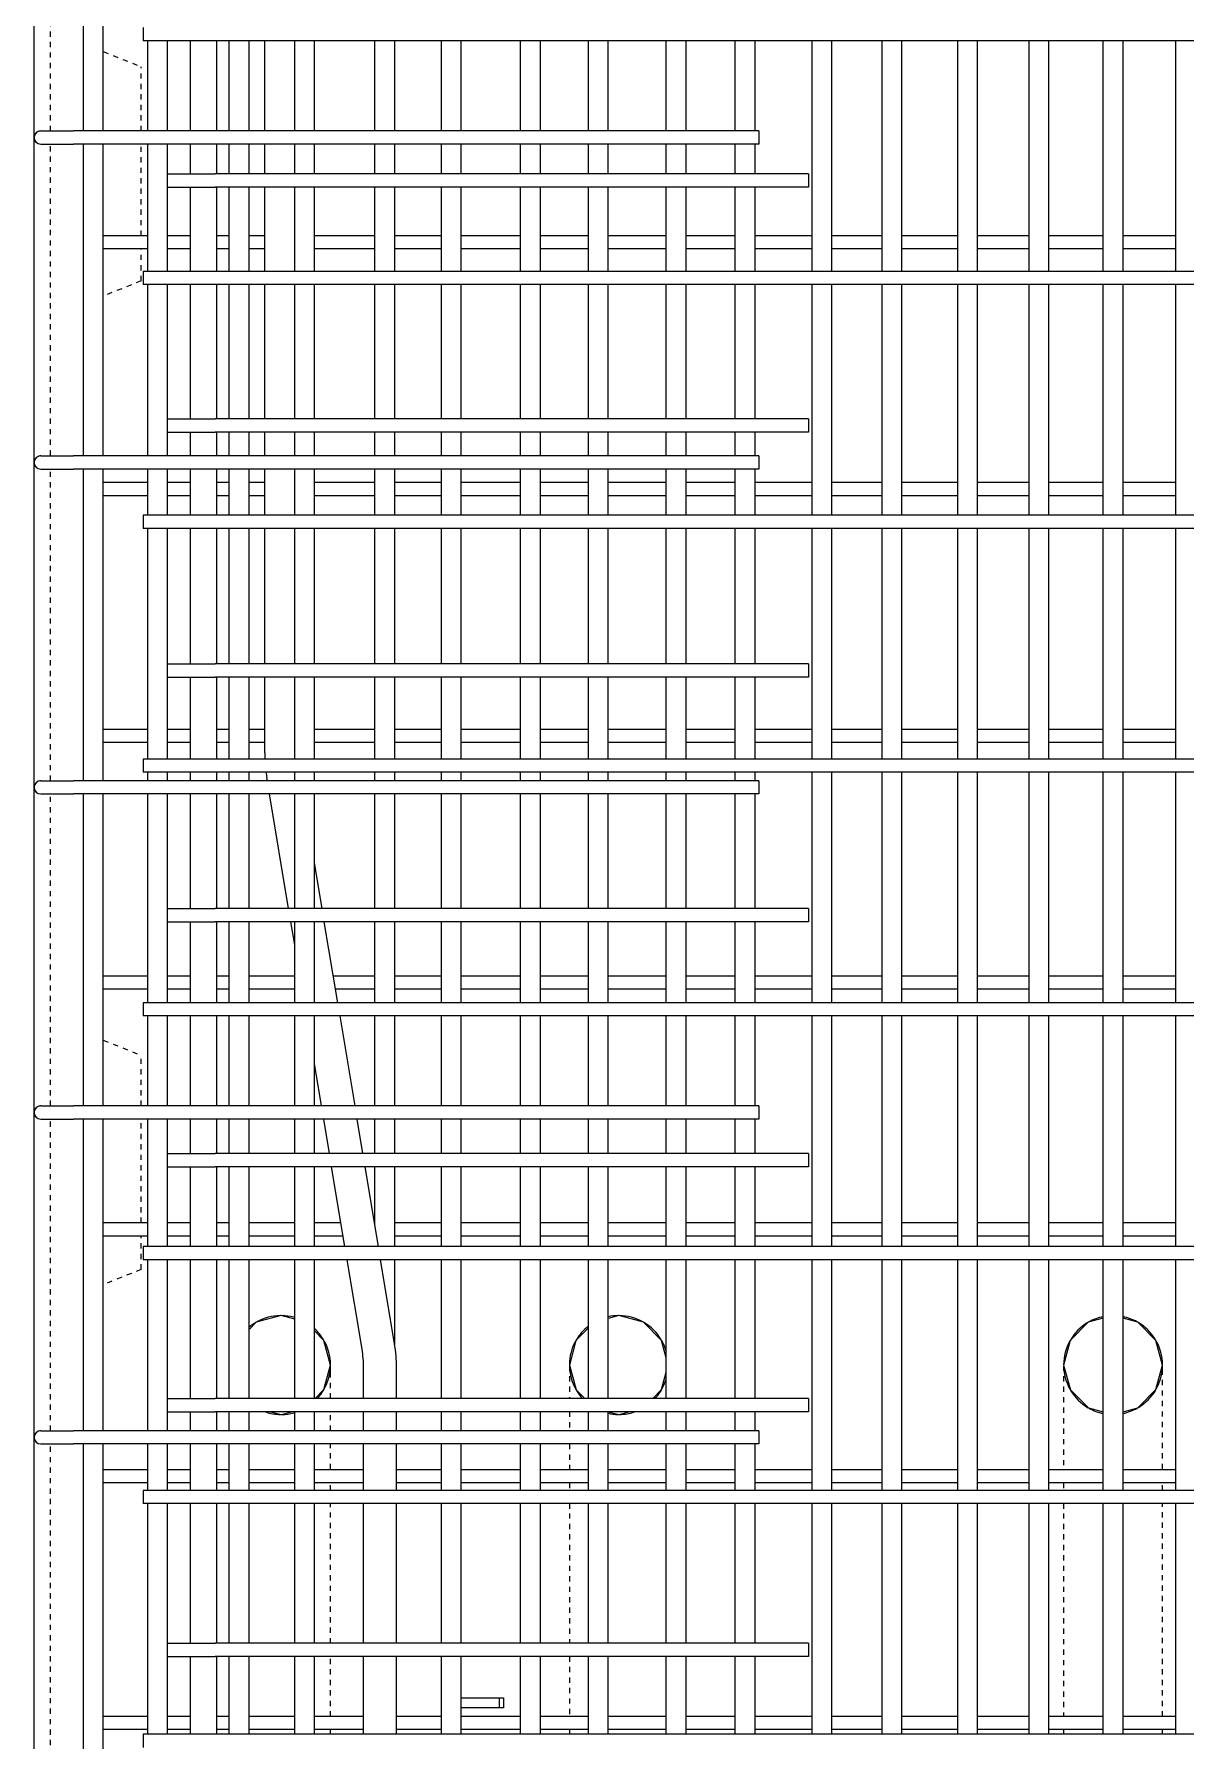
# Model space of a CAD drawing. Header units: millimetres. Extents: x -22025 to -1429, y -2879 to 29261.
# Drawn here: x -20245 to -19545, y -473 to 563 of the extents above; entities that cross this region are included whole.
import ezdxf

# ---------------------------------------------------------------- set-up
doc = ezdxf.new("R2010")
doc.units = ezdxf.units.MM
doc.linetypes.add('Dash', pattern=[6.36, 3.18, -3.18])
for name, color, linetype, lineweight in [('A-GENM', 13, 'Continuous', 18), ('A-WALL', 113, 'Continuous', 25), ('A-WALL-HDLN', 110, 'Dash', 25), ('S-RBAR', 171, 'Continuous', 18)]:
    doc.layers.add(name, color=color, linetype=linetype, lineweight=lineweight)

# ---------------------------------------------------------------- blocks, each defined once
blk = doc.blocks.new('RR spread anchor face based - RR-SA-1_4-160-V1-Elevation Front Copy 1')
at = {"layer": 'A-GENM'}
for p, q in [((-19985.3, -447), (-19962.1, -447)), ((-19962.1, -453), (-19985.3, -453)), ((-19962.1, -447), (-19959.6, -447)), ((-19962.1, -453), (-19962.1, -447)), ((-19959.6, -453), (-19962.1, -453)), ((-19959.6, -447), (-19959.6, -453))]:
    blk.add_line(p, q, dxfattribs=at)

msp = doc.modelspace()

# ---------------------------------------------------------------- linework, layer by layer
at = {"layer": 'A-WALL'}
for p, q in [((-20244.6, -1395), (-20244.6, 7660)), ((-20086.4, -217.2), (-20094.7, -215)), ((-19889.7, -215), (-19896.1, -216.7)), ((-20101.1, -273.3), (-20094.7, -275)), ((-20094.7, -275), (-20088.3, -273.3)), ((-19896.1, -273.3), (-19889.7, -275)), ((-19889.7, -275), (-19883.3, -273.3))]:
    msp.add_line(p, q, dxfattribs=at)
at = {"layer": 'A-WALL', "flags": 128}
for points in [[(-20094.7, -215), (-20109.7, -219), (-20114.1, -223.5)], [(-19860.9, -240.6), (-19863.7, -230), (-19874.7, -219), (-19889.7, -215)], [(-19595.6, -216.6), (-19604.7, -219), (-19615.7, -230.1), (-19619.7, -245)], [(-19559.7, -245), (-19563.7, -230), (-19574.7, -219), (-19583.6, -216.6)], [(-20064.7, -245), (-20068.7, -230), (-20074.4, -224.3)], [(-19908.1, -222.5), (-19915.7, -230.1), (-19919.7, -245)], [(-20074, -265.3), (-20068.7, -259.9), (-20064.7, -245)], [(-20064.7, -250.1), (-20064.7, -245.1), (-20064.7, -245)], [(-19919.7, -245), (-19915.6, -260), (-19910.4, -265.3)], [(-19619.7, -245), (-19615.6, -260), (-19604.6, -271), (-19595.6, -273.4)], [(-19583.6, -273.4), (-19574.6, -271), (-19563.7, -259.9), (-19559.7, -245)], [(-19559.7, -250.1), (-19559.7, -245.1), (-19559.7, -245)], [(-19869, -265.3), (-19863.7, -259.9), (-19860.9, -249.4)]]:
    msp.add_lwpolyline(points, dxfattribs=at)
at = {"layer": 'A-WALL'}
for centre, start, end in [((-20094.7, -245), 90.7225, 119.4223), ((-20094.7, -245), 75, 89.2664), ((-19889.7, -245), 90.7225, 102.4311), ((-19889.7, -245), 61.0187, 89.2664), ((-19589.7, -245), 101.3909, 119.4223), ((-19589.7, -245), 61.0187, 78.2087), ((-20094.7, -245), 120.8303, 130.7862), ((-20094.7, -245), 30.8311, 47.3073), ((-19889.7, -245), 128.2924, 149.6053), ((-19889.7, -245), 30.8311, 59.6045), ((-19589.7, -245), 120.8303, 149.6053), ((-19589.7, -245), 30.8311, 59.6045), ((-20094.7, -245), 0.3778, 29.7706), ((-19889.7, -245), 150.6728, 179.6194), ((-19889.7, -245), 15.8001, 29.7706), ((-19589.7, -245), 150.6728, 179.6194), ((-19589.7, -245), 0.3778, 29.7706), ((-20094.7, -245), 330.719, 359.5722), ((-19889.7, -245), 180.4246, 209.7233), ((-19589.7, -245), 180.4246, 209.7233), ((-19589.7, -245), 330.719, 359.5722), ((-19889.7, -245), 330.719, 344.1999), ((-20094.7, -245), 317.246, 329.6241), ((-19889.7, -245), 210.813, 222.754), ((-19889.7, -245), 317.246, 329.6241), ((-19589.7, -245), 210.813, 239.6231), ((-19589.7, -245), 300.812, 329.6241), ((-20094.7, -245), 251.522, 269.268), ((-20094.7, -245), 270.7209, 285), ((-19889.7, -245), 257.5689, 269.268), ((-19889.7, -245), 270.7209, 288.478), ((-19589.7, -245), 241.0171, 258.6091), ((-19589.7, -245), 281.7913, 299.4239)]:
    msp.add_arc(centre, 30, start, end, dxfattribs=at)
at = {"layer": 'A-WALL-HDLN'}
for p, q in [((-20234.6, 504), (-20234.6, 693.2)), ((-20202.6, 552.2), (-20179.6, 543)), ((-20179.6, 504), (-20179.6, 543)), ((-20234.6, 307.2), (-20234.6, 496)), ((-20179.6, 440.4), (-20179.6, 496)), ((-20179.6, 413), (-20179.6, 432.4)), ((-20179.6, 413), (-20202.6, 403.8)), ((-20234.6, 109.6), (-20234.6, 298.8)), ((-20234.6, -87.7), (-20234.6, 101.6)), ((-20202.6, -47.8), (-20179.6, -57)), ((-20179.6, -87.7), (-20179.6, -57)), ((-20234.6, -284.9), (-20234.6, -95.7)), ((-20179.6, -158.7), (-20179.6, -95.7)), ((-20179.6, -187), (-20179.6, -166.7)), ((-20179.6, -187), (-20202.6, -196.2)), ((-20234.6, -482.1), (-20234.6, -292.9)), ((-20064.7, -308.1), (-20064.7, -292.9)), ((-20064.7, -321.1), (-20064.7, -316.5)), ((-19919.7, -316.5), (-19919.7, -321.1)), ((-19619.7, -316.5), (-19619.7, -321.1)), ((-19559.7, -321.1), (-19559.7, -316.5)), ((-20064.7, -413.9), (-20064.7, -329.1)), ((-19559.7, -458.3), (-19559.7, -329.1)), ((-19919.7, -335), (-19919.7, -413.9)), ((-19619.7, -335), (-19619.7, -458.3)), ((-20064.7, -458.3), (-20064.7, -421.9)), ((-19919.7, -421.9), (-19919.7, -458.3)), ((-20064.7, -469.1), (-20064.7, -466.3)), ((-19919.7, -466.3), (-19919.7, -469.1)), ((-19619.7, -466.3), (-19619.7, -469.1)), ((-19559.7, -469.1), (-19559.7, -466.3))]:
    msp.add_line(p, q, dxfattribs=at)
at = {"layer": 'A-WALL-HDLN', "flags": 128}
for points in [[(-19919.7, -245.4), (-19919.7, -249.1), (-19919.7, -261), (-19919.7, -265.3)], [(-19619.7, -245.4), (-19619.7, -249.1), (-19619.7, -261), (-19619.7, -279.7), (-19619.7, -303.4), (-19619.7, -308.5)], [(-20064.7, -265.3), (-20064.7, -264), (-20064.7, -250.7), (-20064.7, -250.1)], [(-19559.7, -308.1), (-19559.7, -283.7), (-19559.7, -264), (-19559.7, -250.7), (-19559.7, -250.1)], [(-20064.7, -284.9), (-20064.7, -283.7), (-20064.7, -273.3)], [(-19919.7, -273.3), (-19919.7, -279.7), (-19919.7, -284.9)], [(-19919.7, -292.9), (-19919.7, -303.4), (-19919.7, -308.5)], [(-19919.7, -329.1), (-19919.7, -330), (-19919.7, -335)], [(-19619.7, -329.1), (-19619.7, -330), (-19619.7, -335)]]:
    msp.add_lwpolyline(points, dxfattribs=at)
at = {"layer": 'S-RBAR'}
for p, q in [((-20214.6, 504), (-20214.6, 693.2)), ((-20202.6, 504), (-20202.6, 693.2)), ((-20178.4, 566.8), (-20178.4, 558.8)), ((-19004.6, 558.8), (-20178.4, 558.8)), ((-20175.6, 504), (-20175.6, 558.8)), ((-20163.6, 504), (-20163.6, 558.8)), ((-20149.6, 504), (-20149.6, 558.8)), ((-20133.6, 504), (-20133.6, 558.8)), ((-20126.1, 504), (-20126.1, 558.8)), ((-20114.1, 504), (-20114.1, 558.8)), ((-20104.6, 504), (-20104.6, 558.8)), ((-20086.4, 504), (-20086.4, 558.8)), ((-20074.4, 504), (-20074.4, 558.8)), ((-20037.7, 504), (-20037.7, 558.8)), ((-20025.7, 504), (-20025.7, 558.8)), ((-19997.3, 504), (-19997.3, 558.8)), ((-19985.3, 504), (-19985.3, 558.8)), ((-19949.3, 504), (-19949.3, 558.8)), ((-19937.3, 504), (-19937.3, 558.8)), ((-19908.1, 504), (-19908.1, 558.8)), ((-19896.1, 504), (-19896.1, 558.8)), ((-19860.9, 504), (-19860.9, 558.8)), ((-19848.9, 504), (-19848.9, 558.8)), ((-19819, 504), (-19819, 558.8)), ((-19807, 504), (-19807, 558.8)), ((-19772.4, 418.8), (-19772.4, 558.8)), ((-19760.4, 418.8), (-19760.4, 558.8)), ((-19729.8, 418.8), (-19729.8, 558.8)), ((-19717.8, 418.8), (-19717.8, 558.8)), ((-19684, 418.8), (-19684, 558.8)), ((-19672, 418.8), (-19672, 558.8)), ((-19640.6, 418.8), (-19640.6, 558.8)), ((-19628.6, 418.8), (-19628.6, 558.8)), ((-19595.6, 418.8), (-19595.6, 558.8)), ((-19583.6, 418.8), (-19583.6, 558.8)), ((-19551.5, 418.8), (-19551.5, 558.8)), ((-20240.6, 504), (-20220.6, 504)), ((-19804.6, 504), (-20220.6, 504)), ((-19804.6, 504), (-19804.6, 496)), ((-20240.6, 496), (-20220.6, 496)), ((-19804.6, 496), (-20220.6, 496)), ((-20214.6, 307.2), (-20214.6, 496)), ((-20202.6, 307.2), (-20202.6, 496)), ((-20175.6, 418.8), (-20175.6, 496)), ((-20163.6, 418.8), (-20163.6, 496)), ((-20149.6, 477.9), (-20149.6, 496)), ((-20133.6, 477.9), (-20133.6, 496)), ((-20126.1, 477.9), (-20126.1, 496)), ((-20114.1, 477.9), (-20114.1, 496)), ((-20104.6, 477.9), (-20104.6, 496)), ((-20086.4, 477.9), (-20086.4, 496)), ((-20074.4, 477.9), (-20074.4, 496)), ((-20037.7, 477.9), (-20037.7, 496)), ((-20025.7, 477.9), (-20025.7, 496)), ((-19997.3, 477.9), (-19997.3, 496)), ((-19985.3, 477.9), (-19985.3, 496)), ((-19949.3, 477.9), (-19949.3, 496)), ((-19937.3, 477.9), (-19937.3, 496)), ((-19908.1, 477.9), (-19908.1, 496)), ((-19896.1, 477.9), (-19896.1, 496)), ((-19860.9, 477.9), (-19860.9, 496)), ((-19848.9, 477.9), (-19848.9, 496)), ((-19819, 477.9), (-19819, 496)), ((-19807, 477.9), (-19807, 496)), ((-20164.1, 477.9), (-20134.6, 477.9)), ((-19774.6, 477.9), (-20134.6, 477.9)), ((-19774.6, 477.9), (-19774.6, 469.9)), ((-20164.1, 469.9), (-20134.6, 469.9)), ((-20149.6, 418.8), (-20149.6, 469.9)), ((-19774.6, 469.9), (-20134.6, 469.9)), ((-20133.6, 418.8), (-20133.6, 469.9)), ((-20126.1, 418.8), (-20126.1, 469.9)), ((-20114.1, 418.8), (-20114.1, 469.9)), ((-20104.6, 418.8), (-20104.6, 469.9)), ((-20086.4, 418.8), (-20086.4, 469.9)), ((-20074.4, 418.8), (-20074.4, 469.9)), ((-20037.7, 418.8), (-20037.7, 469.9)), ((-20025.7, 418.8), (-20025.7, 469.9)), ((-19997.3, 418.8), (-19997.3, 469.9)), ((-19985.3, 418.8), (-19985.3, 469.9)), ((-19949.3, 418.8), (-19949.3, 469.9)), ((-19937.3, 418.8), (-19937.3, 469.9)), ((-19908.1, 418.8), (-19908.1, 469.9)), ((-19896.1, 418.8), (-19896.1, 469.9)), ((-19860.9, 418.8), (-19860.9, 469.9)), ((-19848.9, 418.8), (-19848.9, 469.9)), ((-19819, 418.8), (-19819, 469.9)), ((-19807, 418.8), (-19807, 469.9)), ((-20175.8, 440.4), (-20202.6, 440.4)), ((-20149.6, 440.4), (-20163.6, 440.4)), ((-20126.1, 440.4), (-20133.6, 440.4)), ((-20104.6, 440.4), (-20114.1, 440.4)), ((-20037.7, 440.4), (-20074.4, 440.4)), ((-19997.3, 440.4), (-20025.7, 440.4)), ((-19949.3, 440.4), (-19985.3, 440.4)), ((-19908.1, 440.4), (-19937.3, 440.4)), ((-19860.9, 440.4), (-19896.1, 440.4)), ((-19819, 440.4), (-19848.9, 440.4)), ((-19772.4, 440.4), (-19807, 440.4)), ((-19729.8, 440.4), (-19760.4, 440.4)), ((-19684, 440.4), (-19717.8, 440.4)), ((-19640.6, 440.4), (-19672, 440.4)), ((-19595.6, 440.4), (-19628.6, 440.4)), ((-19551.5, 440.4), (-19583.6, 440.4)), ((-20175.8, 432.4), (-20202.6, 432.4)), ((-20149.6, 432.4), (-20163.6, 432.4)), ((-20126.1, 432.4), (-20133.6, 432.4)), ((-20104.6, 432.4), (-20114.1, 432.4)), ((-20037.7, 432.4), (-20074.4, 432.4)), ((-19997.3, 432.4), (-20025.7, 432.4)), ((-19949.3, 432.4), (-19985.3, 432.4)), ((-19908.1, 432.4), (-19937.3, 432.4)), ((-19860.9, 432.4), (-19896.1, 432.4)), ((-19819, 432.4), (-19848.9, 432.4)), ((-19772.4, 432.4), (-19807, 432.4)), ((-19729.8, 432.4), (-19760.4, 432.4)), ((-19684, 432.4), (-19717.8, 432.4)), ((-19640.6, 432.4), (-19672, 432.4)), ((-19595.6, 432.4), (-19628.6, 432.4)), ((-19551.5, 432.4), (-19583.6, 432.4)), ((-19004.6, 418.8), (-20178.4, 418.8)), ((-20178.4, 418.8), (-20178.4, 410.8)), ((-19004.6, 410.8), (-20178.4, 410.8)), ((-20175.6, 307.2), (-20175.6, 410.8)), ((-20163.6, 307.2), (-20163.6, 410.8)), ((-20149.6, 329.3), (-20149.6, 410.8)), ((-20133.6, 329.3), (-20133.6, 410.8)), ((-20126.1, 329.3), (-20126.1, 410.8)), ((-20114.1, 329.3), (-20114.1, 410.8)), ((-20104.6, 329.3), (-20104.6, 410.8)), ((-20086.4, 329.3), (-20086.4, 410.8)), ((-20074.4, 329.3), (-20074.4, 410.8)), ((-20037.7, 329.3), (-20037.7, 410.8)), ((-20025.7, 329.3), (-20025.7, 410.8)), ((-19997.3, 329.3), (-19997.3, 410.8)), ((-19985.3, 329.3), (-19985.3, 410.8)), ((-19949.3, 329.3), (-19949.3, 410.8)), ((-19937.3, 329.3), (-19937.3, 410.8)), ((-19908.1, 329.3), (-19908.1, 410.8)), ((-19896.1, 329.3), (-19896.1, 410.8)), ((-19860.9, 329.3), (-19860.9, 410.8)), ((-19848.9, 329.3), (-19848.9, 410.8)), ((-19819, 329.3), (-19819, 410.8)), ((-19807, 329.3), (-19807, 410.8)), ((-19772.4, 270.8), (-19772.4, 410.8)), ((-19760.4, 270.8), (-19760.4, 410.8)), ((-19729.8, 270.8), (-19729.8, 410.8)), ((-19717.8, 270.8), (-19717.8, 410.8)), ((-19684, 270.8), (-19684, 410.8)), ((-19672, 270.8), (-19672, 410.8)), ((-19640.6, 270.8), (-19640.6, 410.8)), ((-19628.6, 270.8), (-19628.6, 410.8)), ((-19595.6, 270.8), (-19595.6, 410.8)), ((-19583.6, 270.8), (-19583.6, 410.8)), ((-19551.5, 270.8), (-19551.5, 410.8)), ((-20164.1, 329.3), (-20134.6, 329.3)), ((-20164.1, 321.3), (-20134.6, 321.3)), ((-20149.6, 307.2), (-20149.6, 321.3)), ((-19774.6, 329.3), (-20134.6, 329.3)), ((-19774.6, 321.3), (-20134.6, 321.3)), ((-20133.6, 307.2), (-20133.6, 321.3)), ((-20126.1, 307.2), (-20126.1, 321.3)), ((-20114.1, 307.2), (-20114.1, 321.3)), ((-20104.6, 307.2), (-20104.6, 321.3)), ((-20086.4, 306.8), (-20086.4, 321.3)), ((-20074.4, 306.8), (-20074.4, 321.3)), ((-20037.7, 306.8), (-20037.7, 321.3)), ((-20025.7, 306.8), (-20025.7, 321.3)), ((-19997.3, 306.8), (-19997.3, 321.3)), ((-19985.3, 306.8), (-19985.3, 321.3)), ((-19949.3, 306.8), (-19949.3, 321.3)), ((-19937.3, 306.8), (-19937.3, 321.3)), ((-19908.1, 306.8), (-19908.1, 321.3)), ((-19896.1, 306.8), (-19896.1, 321.3)), ((-19860.9, 306.8), (-19860.9, 321.3)), ((-19848.9, 306.8), (-19848.9, 321.3)), ((-19819, 306.8), (-19819, 321.3)), ((-19807, 306.8), (-19807, 321.3)), ((-19774.6, 329.3), (-19774.6, 321.3)), ((-20240.6, 306.8), (-20220.6, 306.8)), ((-19804.6, 306.8), (-20220.6, 306.8)), ((-19804.6, 306.8), (-19804.6, 298.8)), ((-20240.6, 298.8), (-20220.6, 298.8)), ((-19804.6, 298.8), (-20220.6, 298.8)), ((-20214.6, 109.6), (-20214.6, 298.8)), ((-20202.6, 109.6), (-20202.6, 298.8)), ((-20175.8, 290.6), (-20202.6, 290.6)), ((-20175.6, 270.8), (-20175.6, 298.8)), ((-20163.6, 270.8), (-20163.6, 298.8)), ((-20149.6, 290.6), (-20163.6, 290.6)), ((-20149.6, 270.8), (-20149.6, 298.8)), ((-20133.6, 270.8), (-20133.6, 298.8)), ((-20126.1, 290.6), (-20133.6, 290.6)), ((-20126.1, 270.8), (-20126.1, 298.8)), ((-20114.1, 270.8), (-20114.1, 298.8)), ((-20104.6, 290.6), (-20114.1, 290.6)), ((-20104.6, 270.8), (-20104.6, 298.8)), ((-20086.4, 270.8), (-20086.4, 298.8)), ((-20074.4, 270.8), (-20074.4, 298.8)), ((-20037.7, 290.6), (-20074.4, 290.6)), ((-20037.7, 270.8), (-20037.7, 298.8)), ((-20025.7, 270.8), (-20025.7, 298.8)), ((-19997.3, 290.6), (-20025.7, 290.6)), ((-19997.3, 270.8), (-19997.3, 298.8)), ((-19985.3, 270.8), (-19985.3, 298.8)), ((-19949.3, 290.6), (-19985.3, 290.6)), ((-19949.3, 270.8), (-19949.3, 298.8)), ((-19937.3, 270.8), (-19937.3, 298.8)), ((-19908.1, 290.6), (-19937.3, 290.6)), ((-19908.1, 270.8), (-19908.1, 298.8)), ((-19896.1, 270.8), (-19896.1, 298.8)), ((-19860.9, 290.6), (-19896.1, 290.6)), ((-19860.9, 270.8), (-19860.9, 298.8)), ((-19848.9, 270.8), (-19848.9, 298.8)), ((-19819, 290.6), (-19848.9, 290.6)), ((-19819, 270.8), (-19819, 298.8)), ((-19807, 270.8), (-19807, 298.8)), ((-19772.4, 290.6), (-19807, 290.6)), ((-19729.8, 290.6), (-19760.4, 290.6)), ((-19684, 290.6), (-19717.8, 290.6)), ((-19640.6, 290.6), (-19672, 290.6)), ((-19595.6, 290.6), (-19628.6, 290.6)), ((-19551.5, 290.6), (-19583.6, 290.6)), ((-20175.8, 282.6), (-20202.6, 282.6)), ((-20149.6, 282.6), (-20163.6, 282.6)), ((-20126.1, 282.6), (-20133.6, 282.6)), ((-20104.6, 282.6), (-20114.1, 282.6)), ((-20037.7, 282.6), (-20074.4, 282.6)), ((-19997.3, 282.6), (-20025.7, 282.6)), ((-19949.3, 282.6), (-19985.3, 282.6)), ((-19908.1, 282.6), (-19937.3, 282.6)), ((-19860.9, 282.6), (-19896.1, 282.6)), ((-19819, 282.6), (-19848.9, 282.6)), ((-19772.4, 282.6), (-19807, 282.6)), ((-19729.8, 282.6), (-19760.4, 282.6)), ((-19684, 282.6), (-19717.8, 282.6)), ((-19640.6, 282.6), (-19672, 282.6)), ((-19595.6, 282.6), (-19628.6, 282.6)), ((-19551.5, 282.6), (-19583.6, 282.6)), ((-19004.6, 270.8), (-20178.4, 270.8)), ((-20178.4, 270.8), (-20178.4, 262.8)), ((-19004.6, 262.8), (-20178.4, 262.8)), ((-20175.6, 122.8), (-20175.6, 262.8)), ((-20163.6, 122.8), (-20163.6, 262.8)), ((-20149.6, 180.6), (-20149.6, 262.8)), ((-20133.6, 180.6), (-20133.6, 262.8)), ((-20126.1, 180.6), (-20126.1, 262.8)), ((-20114.1, 180.6), (-20114.1, 262.8)), ((-20104.6, 180.6), (-20104.6, 262.8)), ((-20086.4, 180.6), (-20086.4, 262.8)), ((-20074.4, 180.6), (-20074.4, 262.8)), ((-20037.7, 180.6), (-20037.7, 262.8)), ((-20025.7, 180.6), (-20025.7, 262.8)), ((-19997.3, 180.6), (-19997.3, 262.8)), ((-19985.3, 180.6), (-19985.3, 262.8)), ((-19949.3, 180.6), (-19949.3, 262.8)), ((-19937.3, 180.6), (-19937.3, 262.8)), ((-19908.1, 180.6), (-19908.1, 262.8)), ((-19896.1, 180.6), (-19896.1, 262.8)), ((-19860.9, 180.6), (-19860.9, 262.8)), ((-19848.9, 180.6), (-19848.9, 262.8)), ((-19819, 180.6), (-19819, 262.8)), ((-19807, 180.6), (-19807, 262.8)), ((-19772.4, 122.8), (-19772.4, 262.8)), ((-19760.4, 122.8), (-19760.4, 262.8)), ((-19729.8, 122.8), (-19729.8, 262.8)), ((-19717.8, 122.8), (-19717.8, 262.8)), ((-19684, 122.8), (-19684, 262.8)), ((-19672, 122.8), (-19672, 262.8)), ((-19640.6, 122.8), (-19640.6, 262.8)), ((-19628.6, 122.8), (-19628.6, 262.8)), ((-19595.6, 122.8), (-19595.6, 262.8)), ((-19583.6, 122.8), (-19583.6, 262.8)), ((-19551.5, 122.8), (-19551.5, 262.8)), ((-20164.1, 180.6), (-20134.6, 180.6)), ((-19774.6, 180.6), (-20134.6, 180.6)), ((-19774.6, 180.6), (-19774.6, 172.6)), ((-20164.1, 172.6), (-20134.6, 172.6)), ((-20149.6, 122.8), (-20149.6, 172.6)), ((-19774.6, 172.6), (-20134.6, 172.6)), ((-20133.6, 122.8), (-20133.6, 172.6)), ((-20126.1, 122.8), (-20126.1, 172.6)), ((-20114.1, 122.8), (-20114.1, 172.6)), ((-20104.6, 126.5), (-20104.6, 172.6)), ((-20086.4, 122.8), (-20086.4, 172.6)), ((-20074.4, 122.8), (-20074.4, 172.6)), ((-20037.7, 122.8), (-20037.7, 172.6)), ((-20025.7, 122.8), (-20025.7, 172.6)), ((-19997.3, 122.8), (-19997.3, 172.6)), ((-19985.3, 122.8), (-19985.3, 172.6)), ((-19949.3, 122.8), (-19949.3, 172.6)), ((-19937.3, 122.8), (-19937.3, 172.6)), ((-19908.1, 122.8), (-19908.1, 172.6)), ((-19896.1, 122.8), (-19896.1, 172.6)), ((-19860.9, 122.8), (-19860.9, 172.6)), ((-19848.9, 122.8), (-19848.9, 172.6)), ((-19819, 122.8), (-19819, 172.6)), ((-19807, 122.8), (-19807, 172.6)), ((-20175.8, 140.8), (-20202.6, 140.8)), ((-20149.6, 140.8), (-20163.6, 140.8)), ((-20126.1, 140.8), (-20133.6, 140.8)), ((-20104.6, 140.8), (-20114.1, 140.8)), ((-20037.7, 140.8), (-20074.4, 140.8)), ((-19997.3, 140.8), (-20025.7, 140.8)), ((-19949.3, 140.8), (-19985.3, 140.8)), ((-19908.1, 140.8), (-19937.3, 140.8)), ((-19860.9, 140.8), (-19896.1, 140.8)), ((-19819, 140.8), (-19848.9, 140.8)), ((-19772.4, 140.8), (-19807, 140.8)), ((-19729.8, 140.8), (-19760.4, 140.8)), ((-19684, 140.8), (-19717.8, 140.8)), ((-19640.6, 140.8), (-19672, 140.8)), ((-19595.6, 140.8), (-19628.6, 140.8)), ((-19551.5, 140.8), (-19583.6, 140.8)), ((-20175.8, 132.8), (-20202.6, 132.8)), ((-20149.6, 132.8), (-20163.6, 132.8)), ((-20126.1, 132.8), (-20133.6, 132.8)), ((-20104.6, 132.8), (-20114.1, 132.8)), ((-20037.7, 132.8), (-20074.4, 132.8)), ((-19997.3, 132.8), (-20025.7, 132.8)), ((-19949.3, 132.8), (-19985.3, 132.8)), ((-19908.1, 132.8), (-19937.3, 132.8)), ((-19860.9, 132.8), (-19896.1, 132.8)), ((-19819, 132.8), (-19848.9, 132.8)), ((-19772.4, 132.8), (-19807, 132.8)), ((-19729.8, 132.8), (-19760.4, 132.8)), ((-19684, 132.8), (-19717.8, 132.8)), ((-19640.6, 132.8), (-19672, 132.8)), ((-19595.6, 132.8), (-19628.6, 132.8)), ((-19551.5, 132.8), (-19583.6, 132.8)), ((-19004.6, 122.8), (-20178.4, 122.8)), ((-20178.4, 122.8), (-20178.4, 114.8)), ((-19004.6, 114.8), (-20178.4, 114.8)), ((-20175.6, 109.6), (-20175.6, 114.8)), ((-20163.6, 109.6), (-20163.6, 114.8)), ((-20149.6, 109.6), (-20149.6, 114.8)), ((-20133.6, 109.6), (-20133.6, 114.8)), ((-20126.1, 109.6), (-20126.1, 114.8)), ((-20114.1, 109.6), (-20114.1, 114.8)), ((-20086.4, 109.6), (-20086.4, 114.8)), ((-20074.4, 109.6), (-20074.4, 114.8)), ((-20037.7, 109.6), (-20037.7, 114.8)), ((-20025.7, 109.6), (-20025.7, 114.8)), ((-19997.3, 109.6), (-19997.3, 114.8)), ((-19985.3, 109.6), (-19985.3, 114.8)), ((-19949.3, 109.6), (-19949.3, 114.8)), ((-19937.3, 109.6), (-19937.3, 114.8)), ((-19908.1, 109.6), (-19908.1, 114.8)), ((-19896.1, 109.6), (-19896.1, 114.8)), ((-19860.9, 109.6), (-19860.9, 114.8)), ((-19848.9, 109.6), (-19848.9, 114.8)), ((-19819, 109.6), (-19819, 114.8)), ((-19807, 109.6), (-19807, 114.8)), ((-19772.4, -25.1), (-19772.4, 114.8)), ((-19760.4, -25.1), (-19760.4, 114.8)), ((-19729.8, -25.1), (-19729.8, 114.8)), ((-19717.8, -25.1), (-19717.8, 114.8)), ((-19684, -25.1), (-19684, 114.8)), ((-19672, -25.1), (-19672, 114.8)), ((-19640.6, -25.1), (-19640.6, 114.8)), ((-19628.6, -25.1), (-19628.6, 114.8)), ((-19595.6, -25.1), (-19595.6, 114.8)), ((-19583.6, -25.1), (-19583.6, 114.8)), ((-19551.5, -25.1), (-19551.5, 114.8)), ((-20240.6, 109.6), (-20220.6, 109.6)), ((-19804.6, 109.6), (-20220.6, 109.6)), ((-20103, 109.6), (-20103.3, 111.7)), ((-19804.6, 109.6), (-19804.6, 101.6)), ((-20240.6, 101.6), (-20220.6, 101.6)), ((-19804.6, 101.6), (-20220.6, 101.6)), ((-20214.6, -87.7), (-20214.6, 101.6)), ((-20202.6, -87.7), (-20202.6, 101.6)), ((-20175.6, -25.1), (-20175.6, 101.6)), ((-20163.6, -25.1), (-20163.6, 101.6)), ((-20149.6, 32), (-20149.6, 101.6)), ((-20133.6, 32), (-20133.6, 101.6)), ((-20126.1, 32), (-20126.1, 101.6)), ((-20114.1, 32), (-20114.1, 101.6)), ((-20090.1, 32), (-20101.7, 101.6)), ((-20086.4, 32), (-20086.4, 101.6)), ((-20074.4, 32), (-20074.4, 101.6)), ((-20037.7, 32), (-20037.7, 101.6)), ((-20025.7, 32), (-20025.7, 101.6)), ((-19997.3, 32), (-19997.3, 101.6)), ((-19985.3, 32), (-19985.3, 101.6)), ((-19949.3, 32), (-19949.3, 101.6)), ((-19937.3, 32), (-19937.3, 101.6)), ((-19908.1, 32), (-19908.1, 101.6)), ((-19896.1, 32), (-19896.1, 101.6)), ((-19860.9, 32), (-19860.9, 101.6)), ((-19848.9, 32), (-19848.9, 101.6)), ((-19819, 32), (-19819, 101.6)), ((-19807, 32), (-19807, 101.6)), ((-20069.8, 32), (-20074.4, 59.8)), ((-20164.1, 32), (-20134.6, 32)), ((-19774.6, 32), (-20134.6, 32)), ((-19774.6, 32), (-19774.6, 24)), ((-20164.1, 24), (-20134.6, 24)), ((-20149.6, -25.1), (-20149.6, 24)), ((-19774.6, 24), (-20134.6, 24)), ((-20133.6, -25.1), (-20133.6, 24)), ((-20126.1, -25.1), (-20126.1, 24)), ((-20114.1, -25.1), (-20114.1, 24)), ((-20086.4, 10.1), (-20088.7, 24)), ((-20086.4, -25.1), (-20086.4, 24)), ((-20074.4, -25.1), (-20074.4, 24)), ((-20060.3, -25.1), (-20068.5, 24)), ((-20037.7, -25.1), (-20037.7, 24)), ((-20025.7, -25.1), (-20025.7, 24)), ((-19997.3, -25.1), (-19997.3, 24)), ((-19985.3, -25.1), (-19985.3, 24)), ((-19949.3, -25.1), (-19949.3, 24)), ((-19937.3, -25.1), (-19937.3, 24)), ((-19908.1, -25.1), (-19908.1, 24)), ((-19896.1, -25.1), (-19896.1, 24)), ((-19860.9, -25.1), (-19860.9, 24)), ((-19848.9, -25.1), (-19848.9, 24)), ((-19819, -25.1), (-19819, 24)), ((-19807, -25.1), (-19807, 24)), ((-20175.8, -8.9), (-20202.6, -8.9)), ((-20149.6, -8.9), (-20163.6, -8.9)), ((-20126.1, -8.9), (-20133.6, -8.9)), ((-20086.4, -8.9), (-20114.1, -8.9)), ((-20037.7, -8.9), (-20063, -8.9)), ((-19997.3, -8.9), (-20025.7, -8.9)), ((-19949.3, -8.9), (-19985.3, -8.9)), ((-19908.1, -8.9), (-19937.3, -8.9)), ((-19860.9, -8.9), (-19896.1, -8.9)), ((-19819, -8.9), (-19848.9, -8.9)), ((-19772.4, -8.9), (-19807, -8.9)), ((-19729.8, -8.9), (-19760.4, -8.9)), ((-19684, -8.9), (-19717.8, -8.9)), ((-19640.6, -8.9), (-19672, -8.9)), ((-19595.6, -8.9), (-19628.6, -8.9)), ((-19551.5, -8.9), (-19583.6, -8.9)), ((-20175.8, -16.9), (-20202.6, -16.9)), ((-20149.6, -16.9), (-20163.6, -16.9)), ((-20126.1, -16.9), (-20133.6, -16.9)), ((-20086.4, -16.9), (-20114.1, -16.9)), ((-20037.7, -16.9), (-20061.6, -16.9)), ((-19997.3, -16.9), (-20025.7, -16.9)), ((-19949.3, -16.9), (-19985.3, -16.9)), ((-19908.1, -16.9), (-19937.3, -16.9)), ((-19860.9, -16.9), (-19896.1, -16.9)), ((-19819, -16.9), (-19848.9, -16.9)), ((-19772.4, -16.9), (-19807, -16.9)), ((-19729.8, -16.9), (-19760.4, -16.9)), ((-19684, -16.9), (-19717.8, -16.9)), ((-19640.6, -16.9), (-19672, -16.9)), ((-19595.6, -16.9), (-19628.6, -16.9)), ((-19551.5, -16.9), (-19583.6, -16.9)), ((-19004.6, -25.1), (-20178.4, -25.1)), ((-20178.4, -25.1), (-20178.4, -33.1)), ((-19004.6, -33.1), (-20178.4, -33.1)), ((-20175.6, -87.7), (-20175.6, -33.1)), ((-20163.6, -87.7), (-20163.6, -33.1)), ((-20149.6, -87.7), (-20149.6, -33.1)), ((-20133.6, -87.7), (-20133.6, -33.1)), ((-20126.1, -87.7), (-20126.1, -33.1)), ((-20114.1, -87.7), (-20114.1, -33.1)), ((-20086.4, -87.7), (-20086.4, -33.1)), ((-20074.4, -87.7), (-20074.4, -33.1)), ((-20049.8, -87.7), (-20058.9, -33.1)), ((-20037.7, -87.7), (-20037.7, -33.1)), ((-20025.7, -87.7), (-20025.7, -33.1)), ((-19997.3, -87.7), (-19997.3, -33.1)), ((-19985.3, -87.7), (-19985.3, -33.1)), ((-19949.3, -87.7), (-19949.3, -33.1)), ((-19937.3, -87.7), (-19937.3, -33.1)), ((-19908.1, -87.7), (-19908.1, -33.1)), ((-19896.1, -87.7), (-19896.1, -33.1)), ((-19860.9, -87.7), (-19860.9, -33.1)), ((-19848.9, -87.7), (-19848.9, -33.1)), ((-19819, -87.7), (-19819, -33.1)), ((-19807, -87.7), (-19807, -33.1)), ((-19772.4, -173.1), (-19772.4, -33.1)), ((-19760.4, -173.1), (-19760.4, -33.1)), ((-19729.8, -173.1), (-19729.8, -33.1)), ((-19717.8, -173.1), (-19717.8, -33.1)), ((-19684, -173.1), (-19684, -33.1)), ((-19672, -173.1), (-19672, -33.1)), ((-19640.6, -173.1), (-19640.6, -33.1)), ((-19628.6, -173.1), (-19628.6, -33.1)), ((-19595.6, -173.1), (-19595.6, -33.1)), ((-19583.6, -173.1), (-19583.6, -33.1)), ((-19551.5, -173.1), (-19551.5, -33.1)), ((-20070.1, -87.7), (-20074.4, -61.9)), ((-20240.6, -87.7), (-20220.6, -87.7)), ((-19804.6, -87.7), (-20220.6, -87.7)), ((-19804.6, -87.7), (-19804.6, -95.7)), ((-20240.6, -95.7), (-20220.6, -95.7)), ((-19804.6, -95.7), (-20220.6, -95.7)), ((-20214.6, -284.9), (-20214.6, -95.7)), ((-20202.6, -284.9), (-20202.6, -95.7)), ((-20175.6, -173.1), (-20175.6, -95.7)), ((-20163.6, -173.1), (-20163.6, -95.7)), ((-20149.6, -116.6), (-20149.6, -95.7)), ((-20133.6, -116.6), (-20133.6, -95.7)), ((-20126.1, -116.6), (-20126.1, -95.7)), ((-20114.1, -116.6), (-20114.1, -95.7)), ((-20086.4, -116.6), (-20086.4, -95.7)), ((-20074.4, -116.6), (-20074.4, -95.7)), ((-20065.3, -116.6), (-20068.8, -95.7)), ((-20045, -116.6), (-20048.5, -95.7)), ((-20037.7, -116.6), (-20037.7, -95.7)), ((-20025.7, -116.6), (-20025.7, -95.7)), ((-19997.3, -116.6), (-19997.3, -95.7)), ((-19985.3, -116.6), (-19985.3, -95.7)), ((-19949.3, -116.6), (-19949.3, -95.7)), ((-19937.3, -116.6), (-19937.3, -95.7)), ((-19908.1, -116.6), (-19908.1, -95.7)), ((-19896.1, -116.6), (-19896.1, -95.7)), ((-19860.9, -116.6), (-19860.9, -95.7)), ((-19848.9, -116.6), (-19848.9, -95.7)), ((-19819, -116.6), (-19819, -95.7)), ((-19807, -116.6), (-19807, -95.7)), ((-20164.1, -116.6), (-20134.6, -116.6)), ((-19774.6, -116.6), (-20134.6, -116.6)), ((-19774.6, -116.6), (-19774.6, -124.6)), ((-20164.1, -124.6), (-20134.6, -124.6)), ((-20149.6, -173.1), (-20149.6, -124.6)), ((-19774.6, -124.6), (-20134.6, -124.6)), ((-20133.6, -173.1), (-20133.6, -124.6)), ((-20126.1, -173.1), (-20126.1, -124.6)), ((-20114.1, -173.1), (-20114.1, -124.6)), ((-20086.4, -173.1), (-20086.4, -124.6)), ((-20074.4, -173.1), (-20074.4, -124.6)), ((-20055.9, -173.1), (-20064, -124.6)), ((-20035.6, -173.1), (-20043.7, -124.6)), ((-20037.7, -160.5), (-20037.7, -124.6)), ((-20025.7, -173.1), (-20025.7, -124.6)), ((-19997.3, -173.1), (-19997.3, -124.6)), ((-19985.3, -173.1), (-19985.3, -124.6)), ((-19949.3, -173.1), (-19949.3, -124.6)), ((-19937.3, -173.1), (-19937.3, -124.6)), ((-19908.1, -173.1), (-19908.1, -124.6)), ((-19896.1, -173.1), (-19896.1, -124.6)), ((-19860.9, -173.1), (-19860.9, -124.6)), ((-19848.9, -173.1), (-19848.9, -124.6)), ((-19819, -173.1), (-19819, -124.6)), ((-19807, -173.1), (-19807, -124.6)), ((-20175.8, -158.7), (-20202.6, -158.7)), ((-20149.6, -158.7), (-20163.6, -158.7)), ((-20126.1, -158.7), (-20133.6, -158.7)), ((-20086.4, -158.7), (-20114.1, -158.7)), ((-20058.3, -158.7), (-20074.4, -158.7)), ((-19997.3, -158.7), (-20025.7, -158.7)), ((-19949.3, -158.7), (-19985.3, -158.7)), ((-19908.1, -158.7), (-19937.3, -158.7)), ((-19860.9, -158.7), (-19896.1, -158.7)), ((-19819, -158.7), (-19848.9, -158.7)), ((-19772.4, -158.7), (-19807, -158.7)), ((-19729.8, -158.7), (-19760.4, -158.7)), ((-19684, -158.7), (-19717.8, -158.7)), ((-19640.6, -158.7), (-19672, -158.7)), ((-19595.6, -158.7), (-19628.6, -158.7)), ((-19551.5, -158.7), (-19583.6, -158.7)), ((-20175.8, -166.7), (-20202.6, -166.7)), ((-19004.6, -173.1), (-20178.4, -173.1)), ((-20178.4, -173.1), (-20178.4, -181.1)), ((-20149.6, -166.7), (-20163.6, -166.7)), ((-20126.1, -166.7), (-20133.6, -166.7)), ((-20086.4, -166.7), (-20114.1, -166.7)), ((-20056.9, -166.7), (-20074.4, -166.7)), ((-19997.3, -166.7), (-20025.7, -166.7)), ((-19949.3, -166.7), (-19985.3, -166.7)), ((-19908.1, -166.7), (-19937.3, -166.7)), ((-19860.9, -166.7), (-19896.1, -166.7)), ((-19819, -166.7), (-19848.9, -166.7)), ((-19772.4, -166.7), (-19807, -166.7)), ((-19729.8, -166.7), (-19760.4, -166.7)), ((-19684, -166.7), (-19717.8, -166.7)), ((-19640.6, -166.7), (-19672, -166.7)), ((-19595.6, -166.7), (-19628.6, -166.7)), ((-19551.5, -166.7), (-19583.6, -166.7)), ((-19004.6, -181.1), (-20178.4, -181.1)), ((-20175.6, -284.9), (-20175.6, -181.1)), ((-20163.6, -284.9), (-20163.6, -181.1)), ((-20149.6, -265.3), (-20149.6, -181.1)), ((-20133.6, -265.3), (-20133.6, -181.1)), ((-20126.1, -265.3), (-20126.1, -181.1)), ((-20114.1, -265.3), (-20114.1, -181.1)), ((-20086.4, -265.3), (-20086.4, -181.1)), ((-20074.4, -265.3), (-20074.4, -181.1)), ((-20045.5, -235.3), (-20054.5, -181.1)), ((-20025.8, -232), (-20034.3, -181.1)), ((-20025.7, -232.6), (-20025.7, -181.1)), ((-19997.3, -265.3), (-19997.3, -181.1)), ((-19985.3, -265.3), (-19985.3, -181.1)), ((-19949.3, -265.3), (-19949.3, -181.1)), ((-19937.3, -265.3), (-19937.3, -181.1)), ((-19908.1, -265.3), (-19908.1, -181.1)), ((-19896.1, -265.3), (-19896.1, -181.1)), ((-19860.9, -265.3), (-19860.9, -181.1)), ((-19848.9, -265.3), (-19848.9, -181.1)), ((-19819, -265.3), (-19819, -181.1)), ((-19807, -265.3), (-19807, -181.1)), ((-19772.4, -321.1), (-19772.4, -181.1)), ((-19760.4, -321.1), (-19760.4, -181.1)), ((-19729.8, -321.1), (-19729.8, -181.1)), ((-19717.8, -321.1), (-19717.8, -181.1)), ((-19684, -321.1), (-19684, -181.1)), ((-19672, -321.1), (-19672, -181.1)), ((-19640.6, -321.1), (-19640.6, -181.1)), ((-19628.6, -321.1), (-19628.6, -181.1)), ((-19595.6, -321.1), (-19595.6, -181.1)), ((-19583.6, -321.1), (-19583.6, -181.1)), ((-19551.5, -321.1), (-19551.5, -181.1)), ((-20044.6, -265.3), (-20044.6, -246.8)), ((-20024.6, -265.3), (-20024.6, -246.8)), ((-20164.1, -265.3), (-20134.6, -265.3)), ((-19774.6, -265.3), (-20134.6, -265.3)), ((-19774.6, -265.3), (-19774.6, -273.3)), ((-20164.1, -273.3), (-20134.6, -273.3)), ((-20149.6, -284.9), (-20149.6, -273.3)), ((-19774.6, -273.3), (-20134.6, -273.3)), ((-20133.6, -284.9), (-20133.6, -273.3)), ((-20126.1, -284.9), (-20126.1, -273.3)), ((-20114.1, -284.9), (-20114.1, -273.3)), ((-20086.4, -284.9), (-20086.4, -273.3)), ((-20074.4, -284.9), (-20074.4, -273.3)), ((-20044.6, -284.9), (-20044.6, -273.3)), ((-20024.6, -284.9), (-20024.6, -273.3)), ((-19997.3, -284.9), (-19997.3, -273.3)), ((-19985.3, -284.9), (-19985.3, -273.3)), ((-19949.3, -284.9), (-19949.3, -273.3)), ((-19937.3, -284.9), (-19937.3, -273.3)), ((-19908.1, -284.9), (-19908.1, -273.3)), ((-19896.1, -284.9), (-19896.1, -273.3)), ((-19860.9, -284.9), (-19860.9, -273.3)), ((-19848.9, -284.9), (-19848.9, -273.3)), ((-19819, -284.9), (-19819, -273.3)), ((-19807, -284.9), (-19807, -273.3)), ((-20240.6, -284.9), (-20220.6, -284.9)), ((-19804.6, -284.9), (-20220.6, -284.9)), ((-19804.6, -284.9), (-19804.6, -292.9)), ((-20240.6, -292.9), (-20220.6, -292.9)), ((-19804.6, -292.9), (-20220.6, -292.9)), ((-20214.6, -482.1), (-20214.6, -292.9)), ((-20202.6, -482.1), (-20202.6, -292.9)), ((-20175.6, -321.1), (-20175.6, -292.9)), ((-20163.6, -321.1), (-20163.6, -292.9)), ((-20149.6, -321.1), (-20149.6, -292.9)), ((-20133.6, -321.1), (-20133.6, -292.9)), ((-20126.1, -321.1), (-20126.1, -292.9)), ((-20114.1, -321.1), (-20114.1, -292.9)), ((-20086.4, -321.1), (-20086.4, -292.9)), ((-20074.4, -321.1), (-20074.4, -292.9)), ((-20044.6, -321.1), (-20044.6, -292.9)), ((-20024.6, -321.1), (-20024.6, -292.9)), ((-19997.3, -321.1), (-19997.3, -292.9)), ((-19985.3, -321.1), (-19985.3, -292.9)), ((-19949.3, -321.1), (-19949.3, -292.9)), ((-19937.3, -321.1), (-19937.3, -292.9)), ((-19908.1, -321.1), (-19908.1, -292.9)), ((-19896.1, -321.1), (-19896.1, -292.9)), ((-19860.9, -321.1), (-19860.9, -292.9)), ((-19848.9, -321.1), (-19848.9, -292.9)), ((-19819, -321.1), (-19819, -292.9)), ((-19807, -321.1), (-19807, -292.9)), ((-20175.8, -308.5), (-20202.6, -308.5)), ((-20149.6, -308.5), (-20163.6, -308.5)), ((-20126.1, -308.5), (-20133.6, -308.5)), ((-20086.4, -308.5), (-20114.1, -308.5)), ((-20044.6, -308.5), (-20074.4, -308.5)), ((-19997.3, -308.5), (-20024.6, -308.5)), ((-19949.3, -308.5), (-19985.3, -308.5)), ((-19908.1, -308.5), (-19937.3, -308.5)), ((-19860.9, -308.5), (-19896.1, -308.5)), ((-19819, -308.5), (-19848.9, -308.5)), ((-19772.4, -308.5), (-19807, -308.5)), ((-19729.8, -308.5), (-19760.4, -308.5)), ((-19684, -308.5), (-19717.8, -308.5)), ((-19640.6, -308.5), (-19672, -308.5)), ((-19595.6, -308.5), (-19628.6, -308.5)), ((-19551.5, -308.5), (-19583.6, -308.5)), ((-20175.8, -316.5), (-20202.6, -316.5)), ((-19004.6, -321.1), (-20178.4, -321.1)), ((-20178.4, -321.1), (-20178.4, -329.1)), ((-20149.6, -316.5), (-20163.6, -316.5)), ((-20126.1, -316.5), (-20133.6, -316.5)), ((-20086.4, -316.5), (-20114.1, -316.5)), ((-20044.6, -316.5), (-20074.4, -316.5)), ((-19997.3, -316.5), (-20024.6, -316.5)), ((-19949.3, -316.5), (-19985.3, -316.5)), ((-19908.1, -316.5), (-19937.3, -316.5)), ((-19860.9, -316.5), (-19896.1, -316.5)), ((-19819, -316.5), (-19848.9, -316.5)), ((-19772.4, -316.5), (-19807, -316.5)), ((-19729.8, -316.5), (-19760.4, -316.5)), ((-19684, -316.5), (-19717.8, -316.5)), ((-19640.6, -316.5), (-19672, -316.5)), ((-19595.6, -316.5), (-19628.6, -316.5)), ((-19551.5, -316.5), (-19583.6, -316.5)), ((-19004.6, -329.1), (-20178.4, -329.1)), ((-20175.6, -469.1), (-20175.6, -329.1)), ((-20163.6, -469.1), (-20163.6, -329.1)), ((-20149.6, -413.9), (-20149.6, -329.1)), ((-20133.6, -413.9), (-20133.6, -329.1)), ((-20126.1, -413.9), (-20126.1, -329.1)), ((-20114.1, -413.9), (-20114.1, -329.1)), ((-20086.4, -413.9), (-20086.4, -329.1)), ((-20074.4, -413.9), (-20074.4, -329.1)), ((-20044.6, -413.9), (-20044.6, -329.1)), ((-20024.6, -413.9), (-20024.6, -329.1)), ((-19997.3, -413.9), (-19997.3, -329.1)), ((-19985.3, -413.9), (-19985.3, -329.1)), ((-19949.3, -413.9), (-19949.3, -329.1)), ((-19937.3, -413.9), (-19937.3, -329.1)), ((-19908.1, -413.9), (-19908.1, -329.1)), ((-19896.1, -413.9), (-19896.1, -329.1)), ((-19860.9, -413.9), (-19860.9, -329.1)), ((-19848.9, -413.9), (-19848.9, -329.1)), ((-19819, -413.9), (-19819, -329.1)), ((-19807, -413.9), (-19807, -329.1)), ((-19772.4, -469.1), (-19772.4, -329.1)), ((-19760.4, -469.1), (-19760.4, -329.1)), ((-19729.8, -469.1), (-19729.8, -329.1)), ((-19717.8, -469.1), (-19717.8, -329.1)), ((-19684, -469.1), (-19684, -329.1)), ((-19672, -469.1), (-19672, -329.1)), ((-19640.6, -469.1), (-19640.6, -329.1)), ((-19628.6, -469.1), (-19628.6, -329.1)), ((-19595.6, -469.1), (-19595.6, -329.1)), ((-19583.6, -469.1), (-19583.6, -329.1)), ((-19551.5, -469.1), (-19551.5, -329.1)), ((-20164.1, -413.9), (-20134.6, -413.9)), ((-19774.6, -413.9), (-20134.6, -413.9)), ((-19774.6, -413.9), (-19774.6, -421.9)), ((-20164.1, -421.9), (-20134.6, -421.9)), ((-20149.6, -469.1), (-20149.6, -421.9)), ((-19774.6, -421.9), (-20134.6, -421.9)), ((-20133.6, -469.1), (-20133.6, -421.9)), ((-20126.1, -469.1), (-20126.1, -421.9)), ((-20114.1, -469.1), (-20114.1, -421.9)), ((-20086.4, -469.1), (-20086.4, -421.9)), ((-20074.4, -469.1), (-20074.4, -421.9)), ((-20044.6, -469.1), (-20044.6, -421.9)), ((-20024.6, -469.1), (-20024.6, -421.9)), ((-19997.3, -469.1), (-19997.3, -421.9)), ((-19985.3, -469.1), (-19985.3, -421.9)), ((-19949.3, -469.1), (-19949.3, -421.9)), ((-19937.3, -469.1), (-19937.3, -421.9)), ((-19908.1, -469.1), (-19908.1, -421.9)), ((-19896.1, -469.1), (-19896.1, -421.9)), ((-19860.9, -469.1), (-19860.9, -421.9)), ((-19848.9, -469.1), (-19848.9, -421.9)), ((-19819, -469.1), (-19819, -421.9)), ((-19807, -469.1), (-19807, -421.9)), ((-20175.8, -458.3), (-20202.6, -458.3)), ((-20149.6, -458.3), (-20163.6, -458.3)), ((-20126.1, -458.3), (-20133.6, -458.3)), ((-20086.4, -458.3), (-20114.1, -458.3)), ((-20044.6, -458.3), (-20074.4, -458.3)), ((-19997.3, -458.3), (-20024.6, -458.3)), ((-19949.3, -458.3), (-19985.3, -458.3)), ((-19908.1, -458.3), (-19937.3, -458.3)), ((-19860.9, -458.3), (-19896.1, -458.3)), ((-19819, -458.3), (-19848.9, -458.3)), ((-19772.4, -458.3), (-19807, -458.3)), ((-19729.8, -458.3), (-19760.4, -458.3)), ((-19684, -458.3), (-19717.8, -458.3)), ((-19640.6, -458.3), (-19672, -458.3)), ((-19595.6, -458.3), (-19628.6, -458.3)), ((-19551.5, -458.3), (-19583.6, -458.3)), ((-20175.8, -466.3), (-20202.6, -466.3)), ((-19004.6, -469.1), (-20178.4, -469.1)), ((-20178.4, -469.1), (-20178.4, -477.1)), ((-20149.6, -466.3), (-20163.6, -466.3)), ((-20126.1, -466.3), (-20133.6, -466.3)), ((-20086.4, -466.3), (-20114.1, -466.3)), ((-20044.6, -466.3), (-20074.4, -466.3)), ((-19997.3, -466.3), (-20024.6, -466.3)), ((-19949.3, -466.3), (-19985.3, -466.3)), ((-19908.1, -466.3), (-19937.3, -466.3)), ((-19860.9, -466.3), (-19896.1, -466.3)), ((-19819, -466.3), (-19848.9, -466.3)), ((-19772.4, -466.3), (-19807, -466.3)), ((-19729.8, -466.3), (-19760.4, -466.3)), ((-19684, -466.3), (-19717.8, -466.3)), ((-19640.6, -466.3), (-19672, -466.3)), ((-19595.6, -466.3), (-19628.6, -466.3)), ((-19551.5, -466.3), (-19583.6, -466.3))]:
    msp.add_line(p, q, dxfattribs=at)
for centre, radius, start, end in [((-20240.6, 500), 4, 90, 270), ((-20240.6, 500), 4, 120, 165), ((-20240.6, 500), 4, 198.4804, 240), ((-20240.6, 500), 4, 90, 105), ((-20240.6, 302.8), 4, 90, 270), ((-20240.6, 302.8), 4, 120, 165), ((-20240.6, 302.8), 4, 195, 240), ((-20240.6, 302.8), 4, 90, 105), ((-20014.6, 126.5), 90, 180, 182.3147), ((-20014.6, 126.5), 90, 187.4318, 189.4623), ((-20240.6, 105.6), 4, 90, 270), ((-20240.6, 105.6), 4, 120, 165), ((-20240.6, 105.6), 4, 195, 240), ((-20240.6, 105.6), 4, 90, 105), ((-20240.6, -91.7), 4, 90, 270), ((-20240.6, -91.7), 4, 120, 165), ((-20240.6, -91.7), 4, 195, 240), ((-20240.6, -91.7), 4, 90, 105), ((-20114.6, -246.8), 70, 0, 9.4623), ((-20114.6, -246.8), 90, 0, 9.4623), ((-20240.6, -288.9), 4, 90, 270), ((-20240.6, -288.9), 4, 120, 165), ((-20240.6, -288.9), 4, 195, 240), ((-20240.6, -288.9), 4, 90, 105)]:
    msp.add_arc(centre, radius, start, end, dxfattribs=at)

# ---------------------------------------------------------------- block references
at = {"layer": 'A-GENM'}
msp.add_blockref('RR spread anchor face based - RR-SA-1_4-160-V1-Elevation Front Copy 1', (0, 0), dxfattribs=at)

doc.saveas('drawing.dxf')
